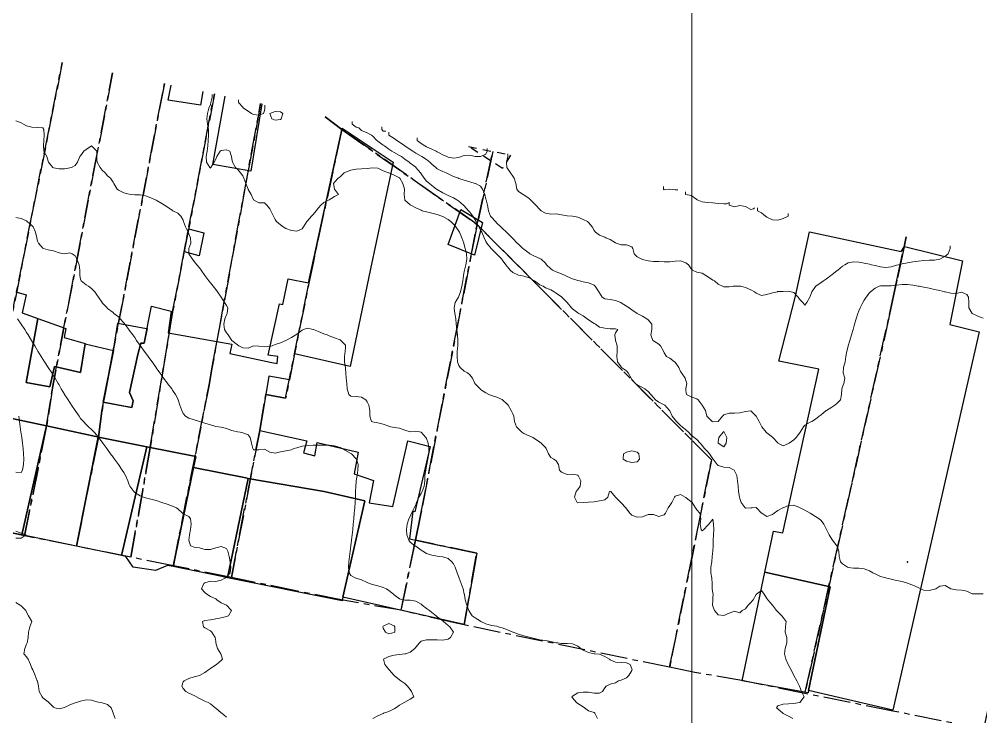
# Model space of a CAD drawing. Header units: centimetres. Extents: x 0 to 642158, y -847 to 649707.
# Drawn here: x 617204.6 to 617293.5, y 621597.4 to 621662 of the extents above; entities that cross this region are included whole.
import ezdxf

# ---------------------------------------------------------------- set-up
doc = ezdxf.new("R2010")
doc.units = ezdxf.units.CM
doc.header["$MEASUREMENT"] = 0
doc.linetypes.add('CENTERX2', pattern=[4, 2.5, -0.5, 0.5, -0.5])
doc.linetypes.add('JIS_02_0.7', pattern=[1.35, 0.75, -0.6])
for name, color, linetype, lineweight in [('MEV_grille', 254, 'Continuous', 9), ('WAL_parcellaire agricole', 7, 'JIS_02_0.7', 25), ('WAL_topographie 0.5', 253, 'Continuous', 20)]:
    doc.layers.add(name, color=color, linetype=linetype, lineweight=lineweight)
doc.layers.add('SPW_batiments', color=7, linetype='Continuous')
doc.layers.add('SPW_parcellaire cadastral', color=7, linetype='CENTERX2', lineweight=25, true_color=0xff0542)

# ---------------------------------------------------------------- blocks, each defined once
blk = doc.blocks.new('*U112')
at = {"layer": 'MEV_grille', "transparency": 33554687}
blk.add_lwpolyline([(0, 1825.476), (0, -1825.476)], dxfattribs=at)
blk = doc.blocks.new('*U113')
at = {"layer": 'MEV_grille', "color": 0, "linetype": 'ByBlock', "lineweight": -2, "transparency": 16777216}
blk.add_blockref('*U112', (1900, 0), dxfattribs=at)

msp = doc.modelspace()

# ---------------------------------------------------------------- linework, layer by layer
at = {"layer": 'SPW_batiments'}
for points in [[(617221.567, 621655.268), (617221.349, 621654.001), (617218.352, 621654.476), (617218.626, 621655.875)], [(617227.029, 621654.141), (617225.991, 621647.897), (617222.491, 621648.532), (617223.635, 621654.841)], [(617204.263, 621636.743), (617205.213, 621636.477), (617204.83, 621634.793), (617206.297, 621634.277), (617205.214, 621628.343), (617207.414, 621627.96), (617207.831, 621629.816), (617210.231, 621629.277), (617210.664, 621631.943), (617213.281, 621631.32), (617212.348, 621626.544), (617214.981, 621626.028), (617215.098, 621626.661), (617214.781, 621627.428), (617215.548, 621630.944), (617215.814, 621631.994), (617216.131, 621631.994), (617216.813, 621635.428), (617218.63, 621634.944), (617218.348, 621632.961), (617222.848, 621632.159), (617224.231, 621631.912), (617224.064, 621631.029), (617227.931, 621630.196), (617228.431, 621630.113), (617228.498, 621630.745), (617227.614, 621630.879), (617228.663, 621635.63), (617228.947, 621635.562), (617229.463, 621637.946), (617231.347, 621637.563), (617234.461, 621651.88), (617239.178, 621648.747)], [(617239.178, 621648.747), (617237.063, 621638.88), (617235.181, 621629.83), (617230.031, 621630.996), (617229.581, 621628.596), (617227.664, 621628.945), (617226.815, 621623.912), (617231.182, 621622.963), (617230.865, 621621.83), (617231.932, 621621.563), (617232.149, 621622.796), (617235.932, 621621.914), (617235.549, 621619.914), (617237.349, 621619.281), (617236.949, 621617.231), (617239.132, 621616.864), (617240.531, 621622.964), (617242.582, 621622.431), (617241.182, 621616.397), (617240.982, 621616.431), (617240.666, 621613.881), (617246.9, 621612.548), (617245.733, 621605.965), (617234.509, 621608.481), (617236.532, 621617.397), (617232.782, 621618.263), (617225.896, 621619.45), (617225.748, 621619.476), (617225.527, 621619.52), (617220.699, 621620.479), (617220.899, 621621.512), (617216.381, 621622.408), (617212.047, 621623.269), (617211.866, 621623.305), (617211.646, 621623.352), (617207.099, 621624.327), (617201.962, 621625.431)], [(617247.429, 621643.148), (617246.696, 621640.148), (617244.246, 621641.114), (617245.429, 621644.347), (617247.429, 621643.148)], [(617221.662, 621642.195), (617221.213, 621640.062), (617219.847, 621640.436), (617220.229, 621642.561), (617221.662, 621642.195)], [(617286.179, 621640.486), (617286.462, 621640.936), (617291.846, 621639.62), (617290.663, 621633.72), (617293.397, 621633.037), (617285.401, 621598.036), (617277.596, 621599.853), (617279.6, 621609.436), (617273.542, 621610.801), (617274.349, 621614.601), (617275.215, 621614.451), (617278.563, 621629.585), (617274.863, 621630.335), (617276.397, 621636.335), (617277.679, 621642.285), (617286.179, 621640.486)], [(617208.711, 621632.521), (617210.664, 621631.944), (617210.231, 621629.277), (617207.831, 621629.816), (617207.414, 621627.96), (617205.214, 621628.343), (617206.298, 621634.277), (617208.893, 621633.341), (617208.711, 621632.521)], [(617213.246, 621631.141), (617213.281, 621631.32), (617213.689, 621633.85), (617216.336, 621633.361), (617216.4, 621633.349), (617216.131, 621631.994), (617216.083, 621631.994), (617216.03, 621631.994), (617215.814, 621631.994), (617215.548, 621630.944), (617214.781, 621627.428), (617215.098, 621626.661), (617214.981, 621626.028), (617214.428, 621626.136), (617214.401, 621626.142), (617212.348, 621626.544), (617213.246, 621631.141)], [(617201.962, 621625.431), (617207.099, 621624.327), (617204.816, 621614.24), (617199.783, 621615.276), (617199.632, 621615.304), (617201.782, 621625.469), (617201.962, 621625.431)], [(617211.646, 621623.352), (617211.866, 621623.305), (617209.867, 621613.201), (617204.816, 621614.24), (617207.099, 621624.327), (617211.646, 621623.352)], [(617212.047, 621623.269), (617216.381, 621622.408), (617214.033, 621612.343), (617209.867, 621613.201), (617211.866, 621623.305), (617212.047, 621623.269)], [(617220.899, 621621.512), (617220.699, 621620.479), (617218.815, 621611.323), (617218.3, 621611.429), (617217.183, 621610.961), (617215.1, 621611.261), (617214.433, 621612.261), (617214.033, 621612.343), (617216.381, 621622.408), (617220.899, 621621.512)], [(617225.527, 621619.52), (617225.748, 621619.476), (617223.851, 621610.284), (617223.3, 621610.395), (617218.815, 621611.323), (617220.699, 621620.479), (617225.527, 621619.52)], [(617225.896, 621619.45), (617232.782, 621618.263), (617236.532, 621617.397), (617234.509, 621608.481), (617234.433, 621608.146), (617223.851, 621610.284), (617225.748, 621619.476), (617225.896, 621619.45)], [(617279.6, 621609.436), (617277.596, 621599.853), (617277.551, 621599.636), (617271.451, 621600.751), (617273.542, 621610.801), (617279.6, 621609.436)]]:
    msp.add_lwpolyline(points, dxfattribs=at)
at = {"layer": 'SPW_parcellaire cadastral'}
for points in [[(617208.553, 621657.954), (617203.745, 621633.827), (617203.434, 621632.042), (617200.125, 621615.137), (617192.895, 621616.551), (617194.964, 621626.839), (617196.458, 621633.976), (617197.712, 621639.541), (617202.087, 621659.288)], [(617213.198, 621656.995), (617207.646, 621627.867), (617207.099, 621624.326), (617205.063, 621614.157), (617200.125, 621615.137), (617203.434, 621632.042), (617203.745, 621633.827), (617208.553, 621657.954)], [(617209.866, 621613.196), (617205.063, 621614.157), (617207.099, 621624.326), (617207.646, 621627.867), (617213.198, 621656.995)], [(617209.866, 621613.196), (617211.9, 621623.296), (617212.224, 621625.688), (617212.855, 621629.161), (617218.002, 621656.003)], [(617218.002, 621656.003), (617212.855, 621629.161), (617212.224, 621625.688), (617211.9, 621623.296), (617209.866, 621613.196)], [(617222.629, 621655.048), (617218.763, 621634.883), (617216.691, 621622.346), (617214.904, 621612.185), (617209.866, 621613.196)], [(617226.903, 621654.166), (617222.421, 621629.793), (617222.134, 621628.142), (617218.83, 621611.397), (617214.904, 621612.185), (617216.691, 621622.346), (617218.763, 621634.883), (617222.629, 621655.048)], [(617234.428, 621651.762), (617231.781, 621639.559), (617230.031, 621630.995), (617229.218, 621626.897), (617227.377, 621627.241), (617226.815, 621623.911), (617224.197, 621610.303), (617218.83, 621611.397), (617222.134, 621628.142), (617222.421, 621629.793), (617226.903, 621654.166)], [(617232.863, 621652.936), (617234.428, 621651.762)], [(617246.933, 621642.967), (617234.428, 621651.762), (617232.863, 621652.936)], [(617246.933, 621642.967), (617241.696, 621616.052), (617241.223, 621613.761), (617239.895, 621607.273), (617234.37, 621608.225), (617230.312, 621609.053), (617224.197, 621610.303), (617226.815, 621623.911), (617227.377, 621627.241), (617229.218, 621626.897), (617230.031, 621630.995), (617231.781, 621639.559), (617234.428, 621651.762), (617246.933, 621642.967)], [(617248.387, 621649.732), (617246.933, 621642.967)], [(617246.933, 621642.967), (617248.387, 621649.732)], [(617246.933, 621642.967), (617252.985, 621636.889), (617268.624, 621621.181), (617264.747, 621601.995), (617245.724, 621605.917), (617246.9, 621612.547), (617241.223, 621613.761), (617241.696, 621616.052), (617246.933, 621642.967)], [(617286.637, 621641.838), (617286.472, 621641.067), (617286.346, 621640.477), (617285.766, 621637.812), (617285.559, 621636.804), (617285.097, 621634.643), (617277.258, 621599.578), (617271.567, 621600.734), (617267.091, 621601.522), (617264.747, 621601.995), (617268.624, 621621.181), (617252.985, 621636.889), (617246.933, 621642.967)], [(617302.8, 621638.502), (617297.382, 621613.82), (617296.568, 621609.892), (617293.799, 621596.274), (617285.384, 621597.95), (617277.258, 621599.578), (617285.097, 621634.643), (617285.559, 621636.804), (617285.766, 621637.812), (617286.346, 621640.477), (617286.472, 621641.067), (617286.637, 621641.838)], [(617239.895, 621607.273), (617241.223, 621613.761), (617246.9, 621612.547), (617245.724, 621605.917), (617244.988, 621606.066), (617239.895, 621607.273)]]:
    msp.add_lwpolyline(points, dxfattribs=at)
at = {"layer": 'WAL_parcellaire agricole'}
msp.add_lwpolyline([(617250.037, 621649.393), (617249.278, 621648.164), (617246.147, 621650.196), (617250.037, 621649.393)], dxfattribs=at)
at = {"layer": 'WAL_topographie 0.5'}
for points in [[(617222.408, 621655), (617222.408, 621654.75), (617222.295, 621654.25), (617222.25, 621654.072), (617222.126, 621653.75), (617221.992, 621653.25), (617221.929, 621652.75), (617221.986, 621652.25), (617222.092, 621651.75), (617222.082, 621651.25), (617222.036, 621650.75), (617222.032, 621650.25), (617221.972, 621649.75), (617221.866, 621649.25), (617221.89, 621648.75), (617222.199, 621648.25), (617222.25, 621648.198), (617222.307, 621648.25), (617222.616, 621648.75), (617222.75, 621649.028), (617222.836, 621649.25), (617223.164, 621649.75), (617223.25, 621649.822), (617223.75, 621649.865), (617224.04, 621649.75), (617224.213, 621649.25), (617224.25, 621649.05), (617224.292, 621648.75), (617224.591, 621648.25), (617224.75, 621648.089), (617225.042, 621647.75), (617225.25, 621647.467), (617225.35, 621647.25), (617225.539, 621646.75), (617225.738, 621646.25), (617225.75, 621646.224), (617226.03, 621645.75), (617226.25, 621645.25), (617226.25, 621645.25), (617226.75, 621644.967), (617227.25, 621644.972), (617227.472, 621644.75), (617227.75, 621644.409), (617227.853, 621644.25), (617228.101, 621643.75), (617228.25, 621643.445), (617228.38, 621643.25), (617228.75, 621642.927), (617229, 621642.75), (617229.25, 621642.593), (617229.75, 621642.412), (617230.25, 621642.353), (617230.75, 621642.578), (617230.881, 621642.75), (617231.169, 621643.25), (617231.25, 621643.321), (617231.603, 621643.75), (617231.75, 621643.882), (617232.038, 621644.25), (617232.25, 621644.513), (617232.479, 621644.75), (617232.75, 621644.993), (617233.25, 621645.25), (617233.25, 621645.25), (617233.75, 621645.554), (617234.096, 621645.75), (617233.75, 621646.25), (617233.75, 621646.25), (617233.631, 621646.75), (617233.75, 621646.897), (617234.083, 621647.25), (617234.25, 621647.393), (617234.645, 621647.75), (617234.75, 621647.811), (617235.25, 621648.006), (617235.75, 621648.09), (617236.25, 621648.13), (617236.75, 621648.162), (617237.25, 621648.207), (617237.75, 621648.172), (617238.25, 621647.948), (617238.736, 621647.75), (617238.75, 621647.743), (617239.25, 621647.54), (617239.75, 621647.293), (617239.79, 621647.25), (617240.06, 621646.75), (617240.212, 621646.25), (617240.194, 621645.75), (617240.23, 621645.25), (617240.25, 621645.214), (617240.75, 621644.803), (617240.806, 621644.75), (617241.25, 621644.515), (617241.75, 621644.283), (617241.85, 621644.25), (617242.25, 621644.139), (617242.75, 621644.024), (617243.25, 621643.899), (617243.665, 621643.75), (617243.75, 621643.714), (617244.25, 621643.43), (617244.498, 621643.25), (617244.75, 621643.011), (617244.968, 621642.75), (617245.25, 621642.352), (617245.305, 621642.25), (617245.527, 621641.75), (617245.703, 621641.25), (617245.75, 621641.079), (617245.83, 621640.75), (617245.953, 621640.25), (617245.973, 621639.75), (617245.887, 621639.25), (617245.776, 621638.75), (617245.75, 621638.607), (617245.668, 621638.25), (617245.604, 621637.75), (617245.509, 621637.25), (617245.391, 621636.75), (617245.25, 621636.345), (617245.208, 621636.25), (617244.917, 621635.75), (617244.819, 621635.25), (617244.878, 621634.75), (617244.952, 621634.25), (617245.006, 621633.75), (617245.044, 621633.25), (617245.111, 621632.75), (617245.159, 621632.25), (617245.144, 621631.75), (617245.101, 621631.25), (617245.096, 621630.75), (617245.132, 621630.25), (617245.25, 621629.925), (617245.356, 621629.75), (617245.75, 621629.408), (617246.036, 621629.25), (617246.25, 621629.07), (617246.492, 621628.75), (617246.736, 621628.25), (617246.75, 621628.229), (617247.21, 621627.75), (617247.25, 621627.714), (617247.75, 621627.389), (617248.028, 621627.25), (617248.25, 621627.157), (617248.75, 621626.988), (617249.25, 621626.776), (617249.294, 621626.75), (617249.75, 621626.313), (617249.794, 621626.25), (617250.089, 621625.75), (617250.25, 621625.438), (617250.323, 621625.25), (617250.407, 621624.75), (617250.583, 621624.25), (617250.75, 621624.059), (617251.059, 621623.75), (617251.25, 621623.632), (617251.75, 621623.417), (617252.092, 621623.25), (617252.25, 621623.173), (617252.75, 621622.842), (617252.867, 621622.75), (617253.25, 621622.339), (617253.326, 621622.25), (617253.54, 621621.75), (617253.75, 621621.425), (617254.042, 621621.25), (617254.25, 621621.094), (617254.47, 621620.75), (617254.559, 621620.25), (617254.75, 621620.059), (617255.25, 621619.823), (617255.75, 621619.871), (617256.25, 621619.765), (617256.27, 621619.75), (617256.534, 621619.25), (617256.459, 621618.75), (617256.25, 621618.463), (617256.098, 621618.25), (617255.942, 621617.75), (617256.197, 621617.25), (617256.25, 621617.221), (617256.75, 621617.25), (617256.75, 621617.25), (617257.25, 621617.267), (617257.75, 621617.313), (617258.25, 621617.399), (617258.75, 621617.5), (617259.017, 621617.75), (617259.179, 621618.25), (617259.25, 621618.309), (617259.296, 621618.25), (617259.75, 621617.75), (617259.75, 621617.75), (617260.221, 621617.25), (617260.25, 621617.228), (617260.69, 621616.75), (617260.75, 621616.675), (617261.065, 621616.25), (617261.25, 621616.065), (617261.75, 621615.889), (617262.25, 621615.932), (617262.75, 621616.121), (617263.25, 621616.125), (617263.75, 621615.954), (617264.25, 621616.112), (617264.355, 621616.25), (617264.609, 621616.75), (617264.75, 621616.962), (617264.942, 621617.25), (617265.189, 621617.75), (617265.25, 621617.842), (617265.75, 621617.987), (617266.182, 621617.75), (617266.25, 621617.696), (617266.75, 621617.3), (617266.821, 621617.25), (617267.131, 621616.75), (617267.25, 621616.571), (617267.55, 621616.25), (617267.643, 621615.75), (617267.56, 621615.25), (617267.655, 621614.75), (617267.75, 621614.625), (617267.904, 621614.75), (617268.25, 621615.125), (617268.375, 621615.25), (617268.75, 621615.7), (617268.81, 621615.25), (617268.842, 621614.75), (617268.8, 621614.25), (617268.775, 621613.75), (617268.788, 621613.25), (617268.75, 621612.75), (617268.75, 621612.75), (617268.683, 621612.25), (617268.643, 621611.75), (617268.554, 621611.25), (617268.555, 621610.75), (617268.65, 621610.25), (617268.672, 621609.75), (617268.685, 621609.25), (617268.75, 621608.861), (617268.766, 621608.75), (617268.75, 621608.417), (617268.74, 621608.25), (617268.716, 621607.75), (617268.75, 621607.655), (617268.902, 621607.25), (617269.25, 621606.86), (617269.75, 621606.792), (617270.25, 621607), (617270.75, 621607.178), (617271.25, 621607.05), (617271.461, 621607.25), (617271.75, 621607.395), (617272.005, 621607.75), (617272.25, 621608), (617272.47, 621608.25), (617272.75, 621608.735), (617272.786, 621608.75), (617273.25, 621609.092), (617273.5, 621608.75), (617273.75, 621608.368), (617273.821, 621608.25), (617274.25, 621607.75), (617274.25, 621607.75), (617274.643, 621607.25), (617274.75, 621607.135), (617275.12, 621606.75), (617275.25, 621606.591), (617275.518, 621606.25), (617275.464, 621605.75), (617275.432, 621605.25), (617275.583, 621604.75), (617275.583, 621604.25), (617275.42, 621603.75), (617275.362, 621603.25), (617275.485, 621602.75), (617275.715, 621602.25), (617275.75, 621602.182), (617275.982, 621601.75), (617276.25, 621601.25), (617276.25, 621601.25), (617276.518, 621600.75), (617276.75, 621600.25), (617276.75, 621600.25), (617276.943, 621599.75), (617277.202, 621599.25), (617276.787, 621598.75), (617276.75, 621598.737), (617276.25, 621598.637), (617275.75, 621598.61), (617275.25, 621598.6), (617274.75, 621598.425), (617274.641, 621598.25), (617274.75, 621598.153), (617275.218, 621597.75), (617275.25, 621597.731), (617275.75, 621597.484), (617276.158, 621597.25)], [(617227.288, 621654), (617227.288, 621653.75), (617227.25, 621653.519), (617227.163, 621653.25), (617226.75, 621653.076), (617226.25, 621653.148), (617226.057, 621653.25), (617225.75, 621653.472), (617225.327, 621653.75), (617225.25, 621653.826), (617224.848, 621654.25), (617224.848, 621654.5)], [(617228.817, 621652.75), (617228.75, 621652.7), (617228.25, 621652.624), (617227.929, 621652.75), (617227.761, 621653.25), (617228.25, 621653.425), (617228.75, 621653.383), (617228.952, 621653.25), (617228.817, 621652.75)], [(617204.25, 621652.578), (617204.75, 621652.393), (617204.972, 621652.25), (617205.25, 621652.107), (617205.75, 621651.967), (617206.25, 621651.955), (617206.75, 621651.93), (617206.837, 621651.75), (617206.863, 621651.25), (617206.842, 621650.75), (617206.808, 621650.25), (617206.855, 621649.75), (617207.11, 621649.25), (617207.25, 621648.821), (617207.292, 621648.75), (617207.671, 621648.25), (617207.75, 621648.2), (617208.25, 621648.118), (617208.75, 621648.131), (617209.25, 621648.2), (617209.417, 621648.25), (617209.75, 621648.417), (617209.963, 621648.75), (617210.186, 621649.25), (617210.25, 621649.336), (617210.543, 621649.75), (617210.75, 621649.91), (617211.25, 621650.237), (617211.737, 621649.75), (617211.734, 621649.25), (617211.75, 621649), (617211.766, 621648.75), (617212.058, 621648.25), (617212.25, 621647.995), (617212.511, 621647.75), (617212.75, 621647.475), (617213, 621647.25), (617213.25, 621646.875), (617213.336, 621646.75), (617213.645, 621646.25), (617213.75, 621646.155), (617214.25, 621645.891), (617214.75, 621645.79), (617214.972, 621645.75), (617215.25, 621645.708), (617215.75, 621645.701), (617216.25, 621645.625), (617216.75, 621645.439), (617217.175, 621645.25), (617217.25, 621645.219), (617217.75, 621644.923), (617218.015, 621644.75), (617218.25, 621644.614), (617218.75, 621644.276), (617218.792, 621644.25), (617219.25, 621644.004), (617219.508, 621643.75), (617219.75, 621643.369), (617219.771, 621643.25), (617219.947, 621642.75), (617220.204, 621642.25), (617220.25, 621642.106), (617220.411, 621641.75), (617220.45, 621641.25), (617220.26, 621640.75), (617220.25, 621640.25), (617220.605, 621639.75), (617220.75, 621639.554), (617221, 621639.25), (617221.25, 621638.946), (617221.395, 621638.75), (617221.75, 621638.25), (617221.75, 621638.25), (617222.115, 621637.75), (617222.25, 621637.565), (617222.5, 621637.25), (617222.75, 621636.946), (617222.899, 621636.75), (617223.25, 621636.25), (617223.25, 621636.25), (617223.561, 621635.75), (617223.75, 621635.476), (617223.859, 621635.25), (617223.814, 621634.75), (617223.75, 621634.621), (617223.591, 621634.25), (617223.497, 621633.75), (617223.56, 621633.25), (617223.75, 621632.948), (617223.907, 621632.75), (617224.244, 621632.25), (617224.25, 621632.243), (617224.75, 621631.831), (617224.891, 621631.75), (617225.25, 621631.558), (617225.75, 621631.519), (617226.25, 621631.75), (617226.25, 621631.75), (617226.25, 621631.75), (617226.75, 621631.712), (617227.25, 621631.646), (617227.75, 621631.701), (617227.967, 621631.75), (617228.25, 621631.852), (617228.75, 621632.032), (617229.25, 621632.25), (617229.25, 621632.25), (617229.75, 621632.5), (617230.15, 621632.75), (617230.25, 621632.813), (617230.75, 621633.2), (617230.885, 621633.25), (617231.25, 621633.366), (617231.75, 621633.267), (617231.793, 621633.25), (617232.25, 621633.064), (617232.75, 621632.865), (617233.062, 621632.75), (617233.25, 621632.682), (617233.75, 621632.491), (617234.25, 621632.285), (617234.321, 621632.25), (617234.75, 621631.8), (617234.768, 621631.75), (617234.75, 621631.568), (617234.718, 621631.25), (617234.653, 621630.75), (617234.673, 621630.25), (617234.741, 621629.75), (617234.75, 621629.639), (617234.772, 621629.25), (617234.804, 621628.75), (617234.868, 621628.25), (617234.916, 621627.75), (617235.069, 621627.25), (617235.25, 621627.087), (617235.75, 621627.06), (617236.25, 621626.996), (617236.639, 621626.75), (617236.75, 621626.575), (617236.907, 621626.25), (617236.996, 621625.75), (617236.997, 621625.25), (617237.162, 621624.75), (617237.25, 621624.697), (617237.75, 621624.608), (617238.25, 621624.498), (617238.75, 621624.312), (617238.94, 621624.25), (617239.25, 621624.198), (617239.75, 621624.12), (617240.25, 621623.946), (617240.75, 621623.777), (617241.25, 621623.836), (617241.75, 621623.767), (617241.764, 621623.75), (617242.194, 621623.25), (617242.25, 621623.157), (617242.394, 621622.75), (617242.477, 621622.25), (617242.468, 621621.75), (617242.369, 621621.25), (617242.27, 621620.75), (617242.25, 621620.654), (617242.185, 621620.25), (617242.102, 621619.75), (617242.084, 621619.25), (617242.038, 621618.75), (617241.837, 621618.25), (617241.75, 621618.091), (617241.54, 621617.75), (617241.325, 621617.25), (617241.25, 621617.038), (617241.101, 621616.75), (617240.868, 621616.25), (617240.75, 621615.961), (617240.63, 621615.75), (617240.464, 621615.25), (617240.401, 621614.75), (617240.424, 621614.25), (617240.604, 621613.75), (617240.75, 621613.588), (617241.181, 621613.25), (617241.25, 621613.207), (617241.75, 621612.836), (617241.907, 621612.75), (617242.25, 621612.528), (617242.75, 621612.36), (617243.25, 621612.282), (617243.477, 621612.25), (617243.75, 621612.209), (617244.25, 621612.068), (617244.606, 621611.75), (617244.75, 621611.569), (617244.902, 621611.25), (617245.101, 621610.75), (617245.25, 621610.327), (617245.278, 621610.25), (617245.466, 621609.75), (617245.635, 621609.25), (617245.75, 621608.768), (617245.754, 621608.75), (617245.832, 621608.25), (617245.968, 621607.75), (617246.167, 621607.25), (617246.25, 621607.088), (617246.481, 621606.75), (617246.75, 621606.563), (617247.25, 621606.277), (617247.292, 621606.25), (617247.75, 621606.027), (617248.25, 621605.858), (617248.75, 621605.799), (617248.889, 621605.75), (617249.25, 621605.642), (617249.75, 621605.46), (617250.25, 621605.255), (617250.256, 621605.25), (617250.75, 621605.055), (617251.25, 621604.907), (617251.75, 621604.793), (617251.883, 621604.75), (617252.25, 621604.651), (617252.75, 621604.541), (617253.25, 621604.467), (617253.75, 621604.389), (617254.25, 621604.273), (617254.403, 621604.25), (617254.75, 621604.191), (617255.25, 621604.203), (617255.75, 621604.175), (617256.25, 621603.962), (617256.538, 621603.75), (617256.75, 621603.598), (617257.25, 621603.353), (617257.75, 621603.253), (617257.813, 621603.25), (617258.25, 621603.221), (617258.75, 621603), (617259.183, 621602.75), (617259.25, 621602.696), (617259.75, 621602.472), (617260.25, 621602.441), (617260.75, 621602.404), (617261.105, 621602.25), (617261.25, 621601.841), (617261.277, 621601.75), (617261.25, 621601.71), (617260.976, 621601.25), (617260.75, 621601.021), (617260.25, 621600.812), (617260.025, 621600.75), (617259.75, 621600.56), (617259.25, 621600.438), (617258.875, 621600.25), (617258.75, 621600.083), (617258.539, 621599.75), (617258.25, 621599.605), (617257.75, 621599.594), (617257.25, 621599.686), (617256.75, 621599.7), (617256.25, 621599.64), (617255.75, 621599.325), (617255.691, 621599.25), (617255.75, 621599.159), (617256.125, 621598.75), (617256.25, 621598.662), (617256.75, 621598.336), (617256.854, 621598.25), (617257.25, 621597.976), (617257.75, 621597.814), (617257.838, 621597.75), (617258.063, 621597.25)], [(617235.358, 621652.5), (617235.358, 621652.25), (617235.75, 621651.977), (617236, 621651.924), (617236.142, 621651.75), (617236.25, 621651.678), (617236.75, 621651.465), (617237.158, 621651.25), (617237.25, 621651.187), (617237.659, 621650.75), (617237.75, 621650.673), (617238.25, 621650.322), (617238.351, 621650.25), (617238.75, 621649.932), (617239.035, 621649.75), (617239.25, 621649.63), (617239.75, 621649.363), (617239.934, 621649.25), (617240.25, 621649.013), (617240.635, 621648.75), (617240.75, 621648.652), (617241.25, 621648.267), (617241.271, 621648.25), (617241.699, 621647.75), (617241.75, 621647.662), (617242.025, 621647.25), (617242.25, 621646.987), (617242.517, 621646.75), (617242.75, 621646.567), (617243.183, 621646.25), (617243.25, 621646.202), (617243.75, 621645.908), (617244.069, 621645.75), (617244.25, 621645.664), (617244.75, 621645.436), (617245.069, 621645.25), (617245.25, 621645.126), (617245.687, 621644.75), (617245.75, 621644.688), (617246.143, 621644.25), (617246.25, 621644.122), (617246.535, 621643.75), (617246.75, 621643.415), (617246.832, 621643.25), (617247.09, 621642.75), (617247.25, 621642.454), (617247.36, 621642.25), (617247.581, 621641.75), (617247.75, 621641.389), (617247.832, 621641.25), (617248.235, 621640.75), (617248.25, 621640.733), (617248.737, 621640.25), (617248.75, 621640.236), (617249.214, 621639.75), (617249.25, 621639.707), (617249.6, 621639.25), (617249.75, 621639.047), (617249.989, 621638.75), (617250.25, 621638.521), (617250.75, 621638.289), (617250.982, 621638.25), (617251.25, 621638.186), (617251.75, 621638.036), (617252.25, 621637.75), (617252.25, 621637.75), (617252.75, 621637.384), (617253.03, 621637.25), (617253.25, 621637.122), (617253.75, 621636.913), (617254.062, 621636.75), (617254.25, 621636.616), (617254.75, 621636.271), (617254.778, 621636.25), (617255.25, 621635.76), (617255.258, 621635.75), (617255.659, 621635.25), (617255.75, 621635.164), (617256.25, 621634.806), (617256.359, 621634.75), (617256.75, 621634.51), (617257.12, 621634.25), (617257.25, 621634.153), (617257.75, 621633.81), (617257.877, 621633.75), (617258.25, 621633.473), (617258.75, 621633.38), (617259.25, 621633.329), (617259.75, 621633.303), (617259.945, 621633.25), (617259.75, 621632.932), (617259.663, 621632.75), (617259.737, 621632.25), (617259.75, 621632.238), (617259.889, 621631.75), (617259.895, 621631.25), (617259.86, 621630.75), (617259.911, 621630.25), (617260.25, 621629.804), (617260.305, 621629.75), (617260.75, 621629.425), (617260.91, 621629.25), (617261.178, 621628.75), (617261.25, 621628.643), (617261.584, 621628.25), (617261.75, 621628.121), (617262.25, 621627.873), (617262.453, 621627.75), (617262.75, 621627.52), (617263.001, 621627.25), (617263.25, 621626.949), (617263.449, 621626.75), (617263.75, 621626.529), (617264.25, 621626.274), (617264.288, 621626.25), (617264.733, 621625.75), (617264.75, 621625.723), (617264.985, 621625.25), (617265.25, 621624.903), (617265.372, 621624.75), (617265.75, 621624.366), (617265.893, 621624.25), (617266.25, 621623.975), (617266.488, 621623.75), (617266.75, 621623.484), (617267.03, 621623.25), (617267.25, 621623.075), (617267.559, 621622.75), (617267.75, 621622.511), (617267.986, 621622.25), (617268.25, 621621.969), (617268.444, 621621.75), (617268.75, 621621.288), (617268.775, 621621.25), (617269.145, 621620.75), (617269.25, 621620.655), (617269.75, 621620.526), (617270.25, 621620.474), (617270.71, 621620.25), (617270.75, 621620.174), (617270.962, 621619.75), (617271.035, 621619.25), (617271.082, 621618.75), (617271.129, 621618.25), (617271.212, 621617.75), (617271.25, 621617.602), (617271.364, 621617.25), (617271.725, 621616.75), (617271.75, 621616.726), (617272.25, 621616.743), (617272.375, 621616.75), (617272.75, 621616.772), (617272.782, 621616.75), (617273.25, 621616.261), (617273.262, 621616.25), (617273.75, 621615.965), (617274.25, 621616.128), (617274.422, 621616.25), (617274.75, 621616.497), (617275.226, 621616.75), (617275.25, 621616.763), (617275.75, 621616.963), (617276.25, 621617.011), (617276.75, 621616.787), (617276.81, 621616.75), (617277.25, 621616.526), (617277.75, 621616.25), (617277.75, 621616.25), (617278.25, 621615.961), (617278.589, 621615.75), (617278.75, 621615.57), (617279.008, 621615.25), (617279.25, 621614.75), (617279.25, 621614.75), (617279.507, 621614.25), (617279.75, 621613.85), (617279.813, 621613.75), (617280.221, 621613.25), (617280.25, 621613.204), (617280.397, 621612.75), (617280.444, 621612.25), (617280.569, 621611.75), (617280.75, 621611.564), (617281.207, 621611.25), (617281.25, 621611.234), (617281.75, 621611.175), (617282.25, 621611.174), (617282.75, 621611.109), (617283.25, 621610.924), (617283.55, 621610.75), (617283.75, 621610.639), (617284.25, 621610.385), (617284.75, 621610.27), (617284.83, 621610.25), (617285.25, 621610.161), (617285.75, 621610.025), (617286.25, 621609.928), (617286.75, 621609.789), (617286.821, 621609.75), (617287.25, 621609.604), (617287.75, 621609.385), (617287.971, 621609.25), (617288.25, 621609.139), (617288.75, 621609.095), (617289.25, 621609.217), (617289.388, 621609.25), (617289.75, 621609.508), (617290.25, 621609.558), (617290.75, 621609.25), (617290.75, 621609.25), (617291.25, 621609.153), (617291.75, 621609.122), (617292.25, 621609.027), (617292.75, 621608.781), (617293.25, 621608.789), (617293.75, 621608.796)], [(617238.116, 621652), (617238.116, 621651.75), (617238.25, 621651.617), (617238.5, 621651.596)], [(617238.774, 621651.5), (617238.774, 621651.25), (617239.25, 621650.927), (617239.494, 621650.75), (617239.75, 621650.579), (617240.247, 621650.25), (617240.25, 621650.248), (617240.75, 621649.908), (617240.978, 621649.75), (617241.25, 621649.586), (617241.75, 621649.281), (617241.804, 621649.25), (617242.25, 621648.971), (617242.554, 621648.75), (617242.75, 621648.567), (617243.107, 621648.25), (617243.25, 621648.126), (617243.75, 621647.87), (617244.059, 621647.75), (617244.25, 621647.651), (617244.75, 621647.406), (617245.225, 621647.25), (617245.25, 621647.24), (617245.75, 621647.087), (617246.25, 621646.904), (617246.75, 621646.771), (617246.795, 621646.75), (617247.25, 621646.506), (617247.417, 621646.25), (617247.634, 621645.75), (617247.75, 621645.318), (617247.769, 621645.25), (617247.883, 621644.75), (617247.992, 621644.25), (617248.174, 621643.75), (617248.25, 621643.636), (617248.623, 621643.25), (617248.75, 621643.107), (617249.132, 621642.75), (617249.25, 621642.616), (617249.659, 621642.25), (617249.75, 621642.164), (617250.171, 621641.75), (617250.25, 621641.671), (617250.636, 621641.25), (617250.75, 621641.138), (617251.173, 621640.75), (617251.25, 621640.682), (617251.75, 621640.306), (617251.826, 621640.25), (617252.25, 621640.048), (617252.75, 621639.822), (617252.861, 621639.75), (617253.25, 621639.391), (617253.364, 621639.25), (617253.75, 621638.858), (617253.903, 621638.75), (617254.25, 621638.603), (617254.75, 621638.411), (617255.073, 621638.25), (617255.25, 621638.161), (617255.75, 621637.955), (617256.25, 621637.784), (617256.396, 621637.75), (617256.75, 621637.67), (617257.25, 621637.561), (617257.75, 621637.351), (617257.87, 621637.25), (617258.196, 621636.75), (617258.25, 621636.644), (617258.503, 621636.25), (617258.75, 621636.104), (617259.25, 621636.036), (617259.75, 621635.951), (617260.215, 621635.75), (617260.25, 621635.735), (617260.75, 621635.429), (617261.005, 621635.25), (617261.25, 621635.073), (617261.728, 621634.75), (617261.75, 621634.735), (617262.25, 621634.475), (617262.631, 621634.25), (617262.75, 621634.147), (617263.092, 621633.75), (617263.092, 621633.25), (617263.013, 621632.75), (617263.202, 621632.25), (617263.25, 621632.212), (617263.75, 621631.896), (617263.89, 621631.75), (617264.183, 621631.25), (617264.25, 621631.083), (617264.457, 621630.75), (617264.75, 621630.587), (617265.21, 621630.25), (617265.25, 621630.221), (617265.588, 621629.75), (617265.75, 621629.379), (617265.83, 621629.25), (617266.169, 621628.75), (617266.25, 621628.531), (617266.346, 621628.25), (617266.25, 621627.8), (617266.24, 621627.75), (617266.25, 621627.625), (617266.297, 621627.25), (617266.75, 621627.027), (617267.25, 621626.847), (617267.375, 621626.75), (617267.75, 621626.25), (617267.75, 621626.25), (617268.079, 621625.75), (617268.202, 621625.25), (617268.25, 621625.163), (617268.682, 621624.75), (617268.75, 621624.707), (617269.25, 621624.75), (617269.25, 621624.75), (617269.635, 621625.25), (617269.75, 621625.365), (617270.25, 621625.506), (617270.75, 621625.515), (617271.25, 621625.546), (617271.75, 621625.66), (617272.25, 621625.74), (617272.75, 621625.25), (617272.75, 621625.25), (617273.034, 621624.75), (617273.25, 621624.301), (617273.285, 621624.25), (617273.682, 621623.75), (617273.75, 621623.696), (617274.25, 621623.288), (617274.288, 621623.25), (617274.75, 621622.76), (617274.767, 621622.75), (617275.25, 621622.491), (617275.75, 621622.692), (617275.813, 621622.75), (617276.25, 621623.056), (617276.449, 621623.25), (617276.75, 621623.677), (617276.808, 621623.75), (617277.12, 621624.25), (617277.25, 621624.417), (617277.75, 621624.667), (617277.895, 621624.75), (617278.25, 621624.954), (617278.59, 621625.25), (617278.75, 621625.364), (617279.214, 621625.75), (617279.25, 621625.771), (617279.75, 621626.068), (617280.042, 621626.25), (617280.25, 621626.424), (617280.559, 621626.75), (617280.657, 621627.25), (617280.676, 621627.75), (617280.75, 621627.957), (617280.854, 621628.25), (617280.942, 621628.75), (617280.814, 621629.25), (617280.847, 621629.75), (617280.996, 621630.25), (617281.044, 621630.75), (617281.13, 621631.25), (617281.25, 621631.7), (617281.262, 621631.75), (617281.405, 621632.25), (617281.557, 621632.75), (617281.713, 621633.25), (617281.75, 621633.37), (617281.864, 621633.75), (617282.018, 621634.25), (617282.17, 621634.75), (617282.25, 621634.967), (617282.359, 621635.25), (617282.622, 621635.75), (617282.75, 621635.961), (617282.928, 621636.25), (617283.25, 621636.642), (617283.342, 621636.75), (617283.75, 621637.072), (617284.122, 621637.25), (617284.25, 621637.281), (617284.75, 621637.291), (617285.25, 621637.294), (617285.75, 621637.359), (617286.25, 621637.421), (617286.75, 621637.418), (617287.25, 621637.355), (617287.75, 621637.267), (617287.846, 621637.25), (617288.25, 621637.176), (617288.75, 621637.075), (617289.25, 621636.964), (617289.75, 621636.85), (617290.187, 621636.75), (617290.25, 621636.731), (617290.75, 621636.618), (617291.25, 621636.583), (617291.75, 621636.694), (617292.25, 621636.481), (617292.4, 621636.25), (617292.417, 621635.75), (617292.442, 621635.25), (617292.75, 621634.75), (617292.75, 621634.75), (617293.25, 621634.481), (617293.75, 621634.307)], [(617241.382, 621651), (617241.382, 621650.75), (617241.75, 621650.469), (617242.094, 621650.25), (617242.25, 621650.167), (617242.75, 621649.933), (617243.157, 621649.75), (617243.25, 621649.704), (617243.75, 621649.43), (617244.123, 621649.25), (617244.25, 621649.194), (617244.75, 621649.114), (617245.25, 621649.184), (617245.472, 621649.25), (617245.75, 621649.342), (617246.25, 621649.378), (617246.75, 621649.274), (617247.25, 621649.264), (617247.75, 621649.494), (617247.878, 621649.75), (617247.878, 621650)], [(617249.766, 621649.5), (617249.766, 621649.25), (617249.75, 621649.146), (617249.644, 621648.75), (617249.679, 621648.25), (617249.75, 621648.157), (617250.026, 621647.75), (617250.25, 621647.445), (617250.369, 621647.25), (617250.505, 621646.75), (617250.602, 621646.25), (617250.75, 621646.009), (617251.202, 621645.75), (617251.25, 621645.729), (617251.75, 621645.383), (617251.866, 621645.25), (617252.25, 621644.871), (617252.375, 621644.75), (617252.75, 621644.345), (617252.859, 621644.25), (617253.25, 621644.024), (617253.75, 621643.929), (617254.25, 621643.947), (617254.75, 621643.872), (617255.25, 621643.769), (617255.75, 621643.755), (617255.773, 621643.75), (617256.25, 621643.636), (617256.75, 621643.434), (617257.135, 621643.25), (617257.25, 621643.147), (617257.574, 621642.75), (617257.75, 621642.421), (617257.877, 621642.25), (617258.25, 621641.982), (617258.75, 621641.789), (617258.84, 621641.75), (617259.25, 621641.582), (617259.75, 621641.267), (617259.793, 621641.25), (617260.25, 621641.076), (617260.75, 621641.079), (617261.25, 621640.899), (617261.353, 621640.75), (617261.472, 621640.25), (617261.75, 621639.968), (617262.186, 621639.75), (617262.25, 621639.727), (617262.75, 621639.606), (617263.25, 621639.55), (617263.75, 621639.536), (617264.25, 621639.515), (617264.75, 621639.507), (617265.25, 621639.579), (617265.75, 621639.604), (617266.25, 621639.438), (617266.496, 621639.25), (617266.75, 621638.855), (617266.861, 621638.75), (617267.25, 621638.556), (617267.75, 621638.458), (617268.105, 621638.25), (617268.25, 621638.154), (617268.75, 621637.833), (617268.886, 621637.75), (617269.25, 621637.464), (617269.625, 621637.25), (617269.75, 621637.191), (617270.25, 621637.194), (617270.625, 621637.25), (617270.75, 621637.27), (617271.25, 621637.275), (617271.333, 621637.25), (617271.75, 621637.154), (617272.25, 621636.935), (617272.59, 621636.75), (617272.75, 621636.625), (617273.25, 621636.405), (617273.75, 621636.481), (617274.25, 621636.64), (617274.721, 621636.75), (617274.75, 621636.757), (617275.25, 621636.773), (617275.75, 621636.804), (617275.985, 621636.75), (617276.25, 621636.681), (617276.639, 621636.25), (617276.75, 621636.06), (617277.067, 621635.75), (617277.25, 621635.516), (617277.424, 621635.75), (617277.72, 621636.25), (617277.75, 621636.308), (617277.894, 621636.75), (617278.25, 621637.225), (617278.271, 621637.25), (617278.75, 621637.593), (617278.979, 621637.75), (617279.25, 621637.94), (617279.675, 621638.25), (617279.75, 621638.31), (617280.25, 621638.717), (617280.292, 621638.75), (617280.75, 621639.109), (617280.944, 621639.25), (617281.25, 621639.415), (617281.75, 621639.51), (617282.25, 621639.483), (617282.75, 621639.401), (617283.25, 621639.292), (617283.428, 621639.25), (617283.75, 621639.174), (617284.25, 621639.054), (617284.75, 621638.985), (617285.25, 621639.055), (617285.75, 621639.211), (617285.91, 621639.25), (617286.25, 621639.333), (617286.75, 621639.421), (617287.25, 621639.503), (617287.75, 621639.582), (617288.25, 621639.646), (617288.75, 621639.681), (617289.25, 621639.678), (617289.75, 621639.75), (617289.75, 621639.75), (617290.25, 621640.045), (617290.515, 621640.25), (617290.701, 621640.75), (617290.701, 621641)], [(617264.192, 621646.5), (617264.192, 621646.25), (617264.25, 621646.184), (617264.75, 621646.228), (617265.25, 621646.177), (617265.5, 621646.171)], [(617266.214, 621646), (617266.214, 621645.75), (617266.25, 621645.739), (617266.75, 621645.654), (617267.25, 621645.281), (617267.298, 621645.25), (617267.75, 621645.056), (617268.25, 621645.012), (617268.75, 621644.981), (617269.25, 621644.927), (617269.75, 621644.891), (617270, 621644.873), (617270.25, 621645)], [(617270.25, 621645), (617270.25, 621644.75), (617270.75, 621644.615), (617271.25, 621644.718), (617271.75, 621644.644), (617272.25, 621644.36), (617272.5, 621644.407), (617272.596, 621644.5)], [(617272.888, 621644.5), (617272.888, 621644.25), (617273.25, 621644.04), (617273.613, 621643.75), (617273.75, 621643.661), (617274.25, 621643.417), (617274.75, 621643.384), (617275.25, 621643.527), (617275.724, 621643.75), (617275.724, 621644)], [(617204.25, 621643.625), (617204.75, 621643.534), (617205.25, 621643.3), (617205.318, 621643.25), (617205.75, 621642.884), (617205.863, 621642.75), (617206.059, 621642.25), (617206.182, 621641.75), (617206.25, 621641.443), (617206.352, 621641.25), (617206.75, 621640.772), (617206.808, 621640.75), (617207.25, 621640.633), (617207.75, 621640.522), (617208.25, 621640.358), (617208.75, 621640.258), (617209.25, 621640.356), (617209.477, 621640.25), (617209.75, 621640.079), (617209.905, 621639.75), (617210.11, 621639.25), (617210.177, 621638.75), (617210.168, 621638.25), (617210.25, 621637.909), (617210.314, 621637.75), (617210.75, 621637.381), (617210.98, 621637.25), (617211.25, 621637.037), (617211.557, 621636.75), (617211.75, 621636.467), (617211.905, 621636.25), (617212.237, 621635.75), (617212.25, 621635.731), (617212.698, 621635.25), (617212.75, 621635.202), (617213.25, 621634.813), (617213.333, 621634.75), (617213.75, 621634.427), (617213.917, 621634.25), (617214.25, 621633.857), (617214.325, 621633.75), (617214.7, 621633.25), (617214.75, 621633.183), (617215.075, 621632.75), (617215.25, 621632.5), (617215.425, 621632.25), (617215.75, 621631.786), (617215.775, 621631.75), (617216.125, 621631.25), (617216.25, 621631.083), (617216.5, 621630.75), (617216.75, 621630.417), (617216.875, 621630.25), (617217.225, 621629.75), (617217.25, 621629.714), (617217.575, 621629.25), (617217.75, 621629), (617217.925, 621628.75), (617218.25, 621628.317), (617218.3, 621628.25), (617218.675, 621627.75), (617218.75, 621627.643), (617219.018, 621627.25), (617219.25, 621626.837), (617219.287, 621626.75), (617219.441, 621626.25), (617219.603, 621625.75), (617219.75, 621625.472), (617219.964, 621625.25), (617220.25, 621625.055), (617220.75, 621624.891), (617221.25, 621624.75), (617221.25, 621624.75), (617221.75, 621624.583), (617222.25, 621624.42), (617222.75, 621624.294), (617223, 621624.25), (617223.25, 621624.208), (617223.75, 621624.083), (617224.25, 621623.917), (617224.75, 621623.792), (617225, 621623.75), (617225.25, 621623.706), (617225.75, 621623.507), (617225.94, 621623.25), (617226.061, 621622.75), (617226.17, 621622.25), (617226.25, 621622.132), (617226.75, 621622.12), (617227.25, 621622.179), (617227.75, 621621.905), (617228.25, 621621.818), (617228.75, 621621.925), (617229.25, 621622.042), (617229.75, 621622.129), (617229.969, 621622.25), (617230.25, 621622.318), (617230.75, 621622.471), (617231.25, 621622.536), (617231.75, 621622.538), (617232.25, 621622.542), (617232.75, 621622.556), (617233.25, 621622.543), (617233.75, 621622.489), (617234.25, 621622.344), (617234.411, 621622.25), (617234.75, 621622.043), (617235.25, 621621.778), (617235.297, 621621.75), (617235.75, 621621.277), (617235.776, 621621.25), (617235.932, 621620.75), (617235.902, 621620.25), (617235.83, 621619.75), (617235.758, 621619.25), (617235.75, 621619.167), (617235.712, 621618.75), (617235.691, 621618.25), (617235.67, 621617.75), (617235.655, 621617.25), (617235.612, 621616.75), (617235.558, 621616.25), (617235.516, 621615.75), (617235.471, 621615.25), (617235.425, 621614.75), (617235.375, 621614.25), (617235.325, 621613.75), (617235.25, 621613.25), (617235.25, 621613.25), (617235.175, 621612.75), (617235.125, 621612.25), (617235.075, 621611.75), (617235.04, 621611.25), (617235.081, 621610.75), (617235.25, 621610.506), (617235.727, 621610.25), (617235.75, 621610.242), (617236.25, 621610.083), (617236.75, 621609.858), (617236.976, 621609.75), (617237.25, 621609.648), (617237.75, 621609.535), (617238.25, 621609.396), (617238.537, 621609.25), (617238.75, 621609.119), (617239.212, 621608.75), (617239.25, 621608.718), (617239.75, 621608.332), (617240.04, 621608.25), (617240.25, 621608.198), (617240.75, 621608.218), (617241.25, 621608.132), (617241.75, 621607.833), (617241.857, 621607.75), (617242.25, 621607.45), (617242.526, 621607.25), (617242.75, 621607.062), (617243.148, 621606.75), (617243.25, 621606.66), (617243.75, 621606.297), (617243.83, 621606.25), (617244.25, 621605.852), (617244.412, 621605.75), (617244.75, 621605.25), (617244.75, 621605.25), (617244.75, 621605.25), (617244.468, 621604.75), (617244.25, 621604.601), (617243.75, 621604.519), (617243.25, 621604.532), (617242.75, 621604.538), (617242.25, 621604.55), (617241.75, 621604.417), (617241.592, 621604.25), (617241.25, 621603.868), (617241.167, 621603.75), (617240.75, 621603.393), (617240.35, 621603.25), (617240.25, 621603.232), (617239.75, 621603.177), (617239.25, 621603.113), (617238.75, 621602.996), (617238.267, 621602.75), (617238.391, 621602.25), (617238.75, 621601.792), (617238.79, 621601.75), (617239.25, 621601.25), (617239.25, 621601.25), (617239.75, 621600.85), (617239.868, 621600.75), (617240.25, 621600.5), (617240.5, 621600.25), (617240.75, 621599.941), (617240.875, 621599.75), (617241.083, 621599.25), (617240.75, 621599.042), (617240.25, 621598.782), (617240.191, 621598.75), (617239.75, 621598.482), (617239.408, 621598.25), (617239.25, 621598.15), (617238.75, 621597.921), (617238.286, 621597.75), (617238.25, 621597.736), (617237.75, 621597.492), (617237.281, 621597.25)], [(617204.42, 621634.25), (617204.75, 621633.75), (617204.75, 621633.75), (617205.08, 621633.25), (617205.25, 621632.992), (617205.41, 621632.75), (617205.717, 621632.25), (617205.75, 621632.19), (617206, 621631.75), (617206.25, 621631.31), (617206.283, 621631.25), (617206.59, 621630.75), (617206.75, 621630.508), (617206.917, 621630.25), (617207.25, 621629.75), (617207.25, 621629.75), (617207.58, 621629.25), (617207.75, 621628.974), (617207.891, 621628.75), (617208.182, 621628.25), (617208.25, 621628.13), (617208.461, 621627.75), (617208.75, 621627.269), (617208.761, 621627.25), (617209.09, 621626.75), (617209.25, 621626.508), (617209.417, 621626.25), (617209.75, 621625.75), (617209.75, 621625.75), (617210.102, 621625.25), (617210.25, 621625.033), (617210.5, 621624.75), (617210.75, 621624.467), (617210.974, 621624.25), (617211.25, 621624), (617211.493, 621623.75), (617211.75, 621623.467), (617211.917, 621623.25), (617212.25, 621622.817), (617212.3, 621622.75), (617212.675, 621622.25), (617212.75, 621622.143), (617213.025, 621621.75), (617213.25, 621621.45), (617213.396, 621621.25), (617213.75, 621620.75), (617213.75, 621620.75), (617214.095, 621620.25), (617214.25, 621620.018), (617214.4, 621619.75), (617214.606, 621619.25), (617214.75, 621618.875), (617214.805, 621618.75), (617215.173, 621618.25), (617215.25, 621618.177), (617215.75, 621617.878), (617216.055, 621617.75), (617216.25, 621617.67), (617216.75, 621617.548), (617217.25, 621617.417), (617217.75, 621617.25), (617217.75, 621617.25), (617218.25, 621617.083), (617218.75, 621616.92), (617219.107, 621616.75), (617219.25, 621616.646), (617219.676, 621616.25), (617219.75, 621616.189), (617220.25, 621615.947), (617220.42, 621615.75), (617220.471, 621615.25), (617220.403, 621614.75), (617220.334, 621614.25), (617220.26, 621613.75), (617220.408, 621613.25), (617220.75, 621613.109), (617221.25, 621613.055), (617221.75, 621612.891), (617222.25, 621612.899), (617222.75, 621613.048), (617223.25, 621613.185), (617223.75, 621613), (617223.857, 621612.75), (617223.978, 621612.25), (617224.07, 621611.75), (617224.137, 621611.25), (617224.088, 621610.75), (617223.75, 621610.339), (617223.603, 621610.25), (617223.25, 621610.068), (617222.75, 621609.927), (617222.25, 621609.956), (617221.75, 621609.818), (617221.646, 621609.75), (617221.444, 621609.25), (617221.75, 621608.926), (617221.912, 621608.75), (617222.25, 621608.563), (617222.75, 621608.321), (617222.852, 621608.25), (617223.25, 621607.972), (617223.75, 621607.75), (617223.75, 621607.75), (617224.212, 621607.25), (617223.926, 621606.75), (617223.75, 621606.705), (617223.25, 621606.588), (617222.75, 621606.483), (617222.25, 621606.404), (617221.75, 621606.339), (617221.515, 621606.25), (617221.631, 621605.75), (617221.75, 621605.661), (617222.25, 621605.383), (617222.398, 621605.25), (617222.707, 621604.75), (617222.75, 621604.375), (617222.76, 621604.25), (617222.917, 621603.75), (617223.232, 621603.25), (617223.25, 621603.15), (617223.375, 621602.75), (617223.25, 621602.632), (617222.817, 621602.25), (617222.75, 621602.217), (617222.25, 621601.895), (617222.077, 621601.75), (617221.75, 621601.507), (617221.25, 621601.25), (617221.25, 621601.25), (617220.75, 621601.125), (617220.25, 621600.967), (617219.815, 621600.75), (617219.75, 621600.656), (617219.606, 621600.25), (617219.75, 621600.047), (617219.994, 621599.75), (617220.25, 621599.601), (617220.75, 621599.386), (617220.966, 621599.25), (617221.25, 621599.104), (617221.75, 621598.877), (617222.038, 621598.75), (617222.25, 621598.604), (617222.709, 621598.25), (617222.75, 621598.207), (617223.25, 621597.793), (617223.302, 621597.75), (617223.75, 621597.368)], [(617204.25, 621620.043), (617204.75, 621620.029), (617204.879, 621620.25), (617204.977, 621620.75), (617204.993, 621621.25), (617204.972, 621621.75), (617204.929, 621622.25), (617204.882, 621622.75), (617204.818, 621623.25), (617204.75, 621623.644), (617204.732, 621623.75), (617204.655, 621624.25), (617204.589, 621624.75), (617204.528, 621625.25)], [(617269.75, 621622.383), (617269.986, 621622.75), (617270.022, 621623.25), (617269.783, 621623.75), (617269.75, 621623.813), (617269.694, 621623.75), (617269.304, 621623.25), (617269.25, 621622.875), (617269.245, 621622.75), (617269.25, 621622.743), (617269.75, 621622.383)], [(617261.967, 621621.25), (617261.75, 621621.023), (617261.25, 621620.938), (617260.75, 621621.062), (617260.45, 621621.25), (617260.464, 621621.75), (617260.75, 621621.917), (617261.25, 621622.028), (617261.75, 621621.917), (617261.898, 621621.75), (617261.967, 621621.25)], [(617268.25, 621616.25), (617268.25, 621616.25), (617268.25, 621616.25), (617268.25, 621616.25), (617268.25, 621616.25)], [(617204.25, 621614.596), (617204.75, 621614.422), (617205.208, 621614.25), (617204.75, 621613.944), (617204.25, 621613.95)], [(617286.786, 621611.75), (617286.75, 621611.667), (617286.707, 621611.75), (617286.75, 621611.772), (617286.786, 621611.75)], [(617204.25, 621608), (617204.67, 621607.75), (617204.75, 621607.691), (617205.179, 621607.25), (617205.25, 621607.094), (617205.44, 621606.75), (617205.75, 621606.25), (617205.75, 621606.25), (617205.75, 621606.25), (617205.539, 621605.75), (617205.44, 621605.25), (617205.406, 621604.75), (617205.309, 621604.25), (617205.25, 621604.15), (617205.102, 621603.75), (617204.988, 621603.25), (617205.25, 621602.975), (617205.395, 621602.75), (617205.618, 621602.25), (617205.75, 621601.917), (617205.821, 621601.75), (617206.038, 621601.25), (617206.236, 621600.75), (617206.25, 621600.7), (617206.348, 621600.25), (617206.413, 621599.75), (617206.682, 621599.25), (617206.75, 621599.184), (617207.25, 621598.813), (617207.313, 621598.75), (617207.75, 621598.313), (617207.855, 621598.25), (617208.25, 621598.155), (617208.645, 621598.25), (617208.75, 621598.275), (617209.25, 621598.526), (617209.75, 621598.714), (617209.853, 621598.75), (617210.25, 621598.867), (617210.75, 621598.989), (617211.25, 621598.97), (617211.75, 621598.801), (617212.058, 621598.75), (617212.25, 621598.721), (617212.75, 621598.566), (617213.079, 621598.25), (617213.25, 621597.787), (617213.265, 621597.75), (617213.446, 621597.25)], [(617239.25, 621605.204), (617239.315, 621605.25), (617239.332, 621605.75), (617239.25, 621605.833), (617238.75, 621606.051), (617238.25, 621605.802), (617238.202, 621605.75), (617238.25, 621605.619), (617238.457, 621605.25), (617238.75, 621605.09), (617239.25, 621605.204)]]:
    msp.add_lwpolyline(points, dxfattribs=at)

# ---------------------------------------------------------------- block references
at = {"layer": 'MEV_grille', "transparency": 33554687}
msp.add_blockref('*U113', (615366.814, 620593.644), dxfattribs=at)

doc.saveas('drawing.dxf')
